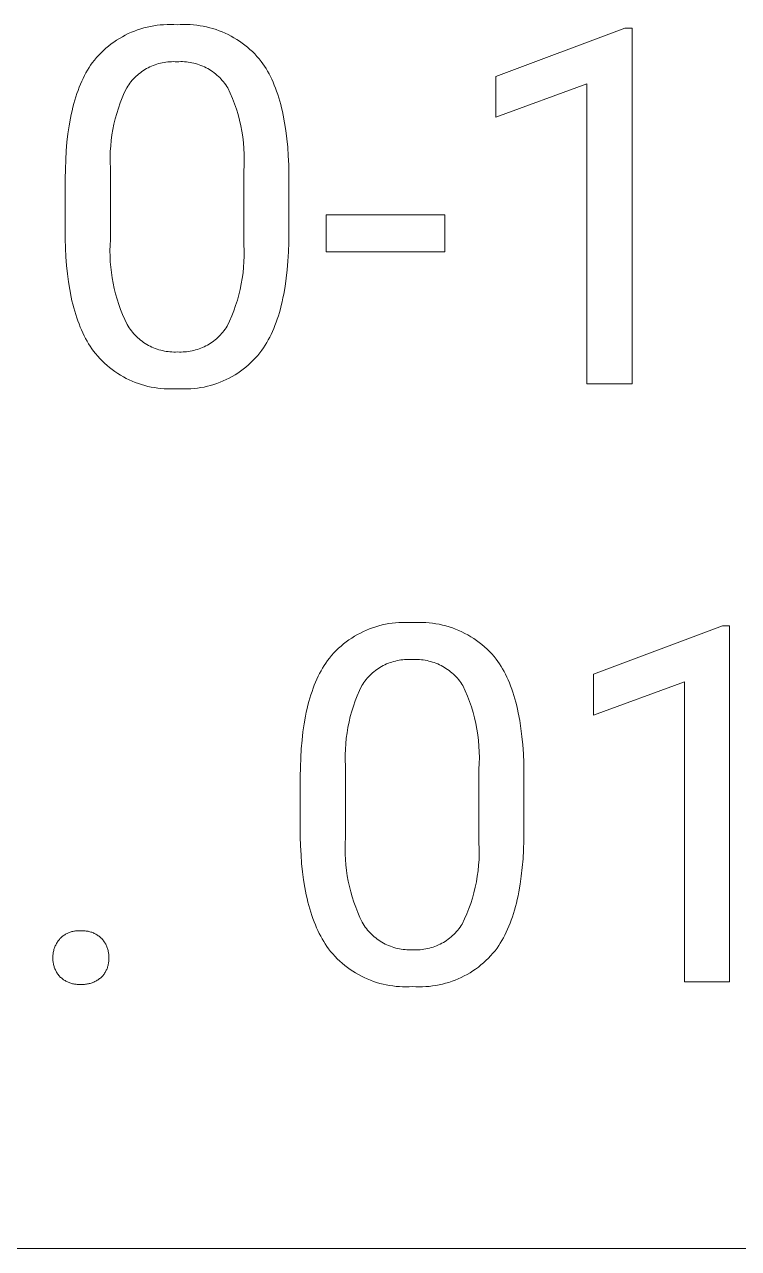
# Model space of a CAD drawing. Header units: millimetres. Extents: x -665 to 1920, y -373 to 1434.
# Drawn here: x 1343.3 to 1392.7, y -228.4 to -143.8 of the extents above; entities that cross this region are included whole.
import ezdxf

# ---------------------------------------------------------------- set-up
doc = ezdxf.new("R2010")
doc.units = ezdxf.units.MM
doc.header["$MEASUREMENT"] = 0
doc.layers.add('Domyślny', color=7, linetype='Continuous', true_color=0x000000)

msp = doc.modelspace()

# ---------------------------------------------------------------- linework, layer by layer
at = {"layer": 'Domyślny', "color": 18, "lineweight": 15, "true_color": 0x000000}
for p, q in [((1352.03, -143.891), (1352.257, -143.85)), ((1352.257, -143.85), (1352.485, -143.816)), ((1352.485, -143.816), (1352.714, -143.79)), ((1352.714, -143.79), (1352.944, -143.773)), ((1352.944, -143.773), (1353.175, -143.763)), ((1353.175, -143.763), (1353.406, -143.761)), ((1353.406, -143.761), (1353.636, -143.767)), ((1353.636, -143.767), (1353.867, -143.781)), ((1353.867, -143.781), (1354.094, -143.767)), ((1354.094, -143.767), (1354.322, -143.76)), ((1354.322, -143.76), (1354.55, -143.761)), ((1354.55, -143.761), (1354.777, -143.77)), ((1354.777, -143.77), (1355.005, -143.787)), ((1355.005, -143.787), (1355.231, -143.811)), ((1355.231, -143.811), (1355.457, -143.843)), ((1355.457, -143.843), (1355.681, -143.882)), ((1349.693, -144.844), (1349.889, -144.721)), ((1349.889, -144.721), (1350.088, -144.606)), ((1350.088, -144.606), (1350.292, -144.497)), ((1350.292, -144.497), (1350.499, -144.395)), ((1350.499, -144.395), (1350.71, -144.301)), ((1350.71, -144.301), (1350.923, -144.214)), ((1350.923, -144.214), (1351.14, -144.134)), ((1351.14, -144.134), (1351.359, -144.062)), ((1351.359, -144.062), (1351.581, -143.997)), ((1351.581, -143.997), (1351.804, -143.94)), ((1351.804, -143.94), (1352.03, -143.891)), ((1355.681, -143.882), (1355.904, -143.929)), ((1355.904, -143.929), (1356.125, -143.983)), ((1356.125, -143.983), (1356.345, -144.045)), ((1356.345, -144.045), (1356.562, -144.115)), ((1356.562, -144.115), (1356.776, -144.191)), ((1356.776, -144.191), (1356.988, -144.275)), ((1356.988, -144.275), (1357.197, -144.366)), ((1357.197, -144.366), (1357.403, -144.464)), ((1357.403, -144.464), (1357.605, -144.568)), ((1357.605, -144.568), (1357.804, -144.68)), ((1357.804, -144.68), (1357.999, -144.798)), ((1375.913, -147.346), (1384.825, -144.005)), ((1384.825, -144.005), (1385.316, -144.005)), ((1385.316, -144.005), (1385.316, -168.606)), ((1348.618, -145.713), (1348.785, -145.553)), ((1348.785, -145.553), (1348.956, -145.399)), ((1348.956, -145.399), (1349.133, -145.251)), ((1349.133, -145.251), (1349.315, -145.109)), ((1349.315, -145.109), (1349.502, -144.973)), ((1349.502, -144.973), (1349.693, -144.844)), ((1357.999, -144.798), (1358.19, -144.923)), ((1358.19, -144.923), (1358.376, -145.054)), ((1358.376, -145.054), (1358.558, -145.191)), ((1358.558, -145.191), (1358.735, -145.335)), ((1358.735, -145.335), (1358.907, -145.484)), ((1358.907, -145.484), (1359.074, -145.639)), ((1347.897, -146.574), (1348.011, -146.407)), ((1348.011, -146.407), (1348.154, -146.226)), ((1348.154, -146.226), (1348.303, -146.049)), ((1348.303, -146.049), (1348.458, -145.878)), ((1348.458, -145.878), (1348.618, -145.713)), ((1352.843, -146.408), (1352.717, -146.436)), ((1352.969, -146.384), (1352.843, -146.408)), ((1353.096, -146.364), (1352.969, -146.384)), ((1353.224, -146.349), (1353.096, -146.364)), ((1353.352, -146.338), (1353.224, -146.349)), ((1353.481, -146.332), (1353.352, -146.338)), ((1353.609, -146.329), (1353.481, -146.332)), ((1353.738, -146.332), (1353.609, -146.329)), ((1353.867, -146.338), (1353.738, -146.332)), ((1353.996, -146.332), (1353.867, -146.338)), ((1354.126, -146.329), (1353.996, -146.332)), ((1354.256, -146.331), (1354.126, -146.329)), ((1354.385, -146.338), (1354.256, -146.331)), ((1354.515, -146.349), (1354.385, -146.338)), ((1354.643, -146.364), (1354.515, -146.349)), ((1354.772, -146.384), (1354.643, -146.364)), ((1354.899, -146.408), (1354.772, -146.384)), ((1355.026, -146.437), (1354.899, -146.408)), ((1359.074, -145.639), (1359.236, -145.799)), ((1359.236, -145.799), (1359.392, -145.965)), ((1359.392, -145.965), (1359.543, -146.136)), ((1359.543, -146.136), (1359.687, -146.312)), ((1359.687, -146.312), (1359.802, -146.473)), ((1347.475, -147.295), (1347.575, -147.106)), ((1347.575, -147.106), (1347.679, -146.923)), ((1347.679, -146.923), (1347.786, -146.746)), ((1347.786, -146.746), (1347.897, -146.574)), ((1351.132, -147.256), (1351.036, -147.343)), ((1351.231, -147.174), (1351.132, -147.256)), ((1351.332, -147.094), (1351.231, -147.174)), ((1351.436, -147.018), (1351.332, -147.094)), ((1351.542, -146.946), (1351.436, -147.018)), ((1351.651, -146.877), (1351.542, -146.946)), ((1351.762, -146.812), (1351.651, -146.877)), ((1351.875, -146.751), (1351.762, -146.812)), ((1351.991, -146.694), (1351.875, -146.751)), ((1352.108, -146.641), (1351.991, -146.694)), ((1352.227, -146.592), (1352.108, -146.641)), ((1352.347, -146.547), (1352.227, -146.592)), ((1352.469, -146.506), (1352.347, -146.547)), ((1352.593, -146.469), (1352.469, -146.506)), ((1352.717, -146.436), (1352.593, -146.469)), ((1355.151, -146.469), (1355.026, -146.437)), ((1355.276, -146.506), (1355.151, -146.469)), ((1355.399, -146.547), (1355.276, -146.506)), ((1355.521, -146.593), (1355.399, -146.547)), ((1355.641, -146.642), (1355.521, -146.593)), ((1355.759, -146.695), (1355.641, -146.642)), ((1355.875, -146.753), (1355.759, -146.695)), ((1355.989, -146.814), (1355.875, -146.753)), ((1356.102, -146.879), (1355.989, -146.814)), ((1356.212, -146.948), (1356.102, -146.879)), ((1356.319, -147.021), (1356.212, -146.948)), ((1356.424, -147.097), (1356.319, -147.021)), ((1356.526, -147.177), (1356.424, -147.097)), ((1356.626, -147.26), (1356.526, -147.177)), ((1356.723, -147.347), (1356.626, -147.26)), ((1359.802, -146.473), (1359.913, -146.64)), ((1359.913, -146.64), (1360.02, -146.811)), ((1360.02, -146.811), (1360.124, -146.988)), ((1360.124, -146.988), (1360.225, -147.171)), ((1360.225, -147.171), (1360.321, -147.359)), ((1347.028, -148.318), (1347.11, -148.102)), ((1347.11, -148.102), (1347.196, -147.892)), ((1347.196, -147.892), (1347.285, -147.688)), ((1347.285, -147.688), (1347.378, -147.488)), ((1347.378, -147.488), (1347.475, -147.295)), ((1350.457, -148.029), (1350.388, -148.138)), ((1350.529, -147.923), (1350.457, -148.029)), ((1350.605, -147.819), (1350.529, -147.923)), ((1350.685, -147.718), (1350.605, -147.819)), ((1350.768, -147.62), (1350.685, -147.718)), ((1350.854, -147.524), (1350.768, -147.62)), ((1350.944, -147.432), (1350.854, -147.524)), ((1351.036, -147.343), (1350.944, -147.432)), ((1356.816, -147.437), (1356.723, -147.347)), ((1356.907, -147.529), (1356.816, -147.437)), ((1356.994, -147.625), (1356.907, -147.529)), ((1357.078, -147.724), (1356.994, -147.625)), ((1357.159, -147.826), (1357.078, -147.724)), ((1357.236, -147.93), (1357.159, -147.826)), ((1357.31, -148.037), (1357.236, -147.93)), ((1357.38, -148.146), (1357.31, -148.037)), ((1360.321, -147.359), (1360.415, -147.552)), ((1360.415, -147.552), (1360.504, -147.751)), ((1360.504, -147.751), (1360.591, -147.955)), ((1360.591, -147.955), (1360.673, -148.164)), ((1375.913, -150.17), (1375.913, -147.346)), ((1382.19, -147.871), (1375.913, -150.17)), ((1382.19, -168.606), (1382.19, -147.871)), ((1346.804, -148.997), (1346.875, -148.765)), ((1346.875, -148.765), (1346.95, -148.539)), ((1346.95, -148.539), (1347.028, -148.318)), ((1350.076, -148.833), (1349.939, -149.188)), ((1350.226, -148.483), (1350.076, -148.833)), ((1350.388, -148.138), (1350.226, -148.483)), ((1357.546, -148.505), (1357.38, -148.146)), ((1357.7, -148.87), (1357.546, -148.505)), ((1357.841, -149.239), (1357.7, -148.87)), ((1360.673, -148.164), (1360.752, -148.379)), ((1360.752, -148.379), (1360.828, -148.599)), ((1360.828, -148.599), (1360.9, -148.824)), ((1360.9, -148.824), (1360.969, -149.055)), ((1346.555, -149.979), (1346.612, -149.725)), ((1346.612, -149.725), (1346.672, -149.477)), ((1346.672, -149.477), (1346.736, -149.235)), ((1346.736, -149.235), (1346.804, -148.997)), ((1349.813, -149.547), (1349.699, -149.911)), ((1349.939, -149.188), (1349.813, -149.547)), ((1357.969, -149.614), (1357.841, -149.239)), ((1358.084, -149.992), (1357.969, -149.614)), ((1360.969, -149.055), (1361.034, -149.291)), ((1361.034, -149.291), (1361.095, -149.533)), ((1361.095, -149.533), (1361.153, -149.78)), ((1361.153, -149.78), (1361.208, -150.032)), ((1346.407, -150.772), (1346.502, -150.238)), ((1346.502, -150.238), (1346.555, -149.979)), ((1349.51, -150.648), (1349.434, -151.021)), ((1349.598, -150.278), (1349.51, -150.648)), ((1349.699, -149.911), (1349.598, -150.278)), ((1358.185, -150.374), (1358.084, -149.992)), ((1358.274, -150.76), (1358.185, -150.374)), ((1361.208, -150.032), (1361.306, -150.552)), ((1361.306, -150.552), (1361.39, -151.094)), ((1346.26, -151.906), (1346.326, -151.328)), ((1346.326, -151.328), (1346.407, -150.772)), ((1349.37, -151.396), (1349.32, -151.774)), ((1349.434, -151.021), (1349.37, -151.396)), ((1358.349, -151.148), (1358.274, -150.76)), ((1358.41, -151.539), (1358.349, -151.148)), ((1361.39, -151.094), (1361.46, -151.657)), ((1346.209, -152.505), (1346.26, -151.906)), ((1349.282, -152.153), (1349.257, -152.533)), ((1349.32, -151.774), (1349.282, -152.153)), ((1358.458, -151.932), (1358.41, -151.539)), ((1358.492, -152.326), (1358.458, -151.932)), ((1358.512, -152.721), (1358.492, -152.326)), ((1361.46, -151.657), (1361.516, -152.242)), ((1361.516, -152.242), (1361.558, -152.847)), ((1346.15, -153.768), (1346.172, -153.126)), ((1346.172, -153.126), (1346.209, -152.505)), ((1349.257, -152.533), (1349.245, -152.913)), ((1349.245, -152.913), (1349.246, -153.294)), ((1358.519, -153.117), (1358.512, -152.721)), ((1358.512, -153.512), (1358.519, -153.117)), ((1361.558, -152.847), (1361.586, -153.474)), ((1346.143, -154.432), (1346.15, -153.768)), ((1349.246, -153.294), (1349.26, -153.675)), ((1349.26, -153.675), (1349.26, -158.652)), ((1358.491, -153.907), (1358.512, -153.512)), ((1358.491, -159.005), (1358.491, -153.907)), ((1361.586, -153.474), (1361.599, -154.122)), ((1346.143, -158.583), (1346.143, -154.432)), ((1361.599, -154.122), (1361.599, -158.161)), ((1364.181, -159.471), (1364.181, -156.931)), ((1364.181, -156.931), (1372.387, -156.931)), ((1372.387, -156.931), (1372.387, -159.471)), ((1361.599, -158.161), (1361.592, -158.834)), ((1346.159, -159.218), (1346.143, -158.583)), ((1349.241, -159.029), (1349.234, -159.406)), ((1349.26, -158.652), (1349.241, -159.029)), ((1358.505, -159.391), (1358.491, -159.005)), ((1361.592, -158.834), (1361.57, -159.486)), ((1346.19, -159.834), (1346.159, -159.218)), ((1346.235, -160.429), (1346.19, -159.834)), ((1349.234, -159.406), (1349.24, -159.783)), ((1349.24, -159.783), (1349.258, -160.16)), ((1358.493, -160.164), (1358.505, -159.777)), ((1358.505, -159.777), (1358.505, -159.391)), ((1361.57, -159.486), (1361.534, -160.115)), ((1372.387, -159.471), (1364.181, -159.471)), ((1346.293, -161.005), (1346.235, -160.429)), ((1349.258, -160.16), (1349.289, -160.536)), ((1349.289, -160.536), (1349.332, -160.911)), ((1358.428, -160.934), (1358.467, -160.549)), ((1358.467, -160.549), (1358.493, -160.164)), ((1361.483, -160.722), (1361.417, -161.306)), ((1361.534, -160.115), (1361.483, -160.722)), ((1346.366, -161.56), (1346.293, -161.005)), ((1346.452, -162.095), (1346.366, -161.56)), ((1349.332, -160.911), (1349.387, -161.285)), ((1349.387, -161.285), (1349.454, -161.656)), ((1358.311, -161.698), (1358.376, -161.317)), ((1358.376, -161.317), (1358.428, -160.934)), ((1361.417, -161.306), (1361.337, -161.869)), ((1346.553, -162.61), (1346.452, -162.095)), ((1349.454, -161.656), (1349.534, -162.025)), ((1349.534, -162.025), (1349.625, -162.391)), ((1349.625, -162.391), (1349.729, -162.754)), ((1358.037, -162.824), (1358.141, -162.451)), ((1358.141, -162.451), (1358.232, -162.076)), ((1358.232, -162.076), (1358.311, -161.698)), ((1361.243, -162.409), (1361.19, -162.671)), ((1361.337, -161.869), (1361.243, -162.409)), ((1346.609, -162.86), (1346.553, -162.61)), ((1346.668, -163.104), (1346.609, -162.86)), ((1346.731, -163.344), (1346.668, -163.104)), ((1349.729, -162.754), (1349.844, -163.113)), ((1349.844, -163.113), (1349.972, -163.469)), ((1357.791, -163.556), (1357.92, -163.192)), ((1357.92, -163.192), (1358.037, -162.824)), ((1361.074, -163.179), (1361.011, -163.424)), ((1361.134, -162.928), (1361.074, -163.179)), ((1361.19, -162.671), (1361.134, -162.928)), ((1346.797, -163.579), (1346.731, -163.344)), ((1346.867, -163.809), (1346.797, -163.579)), ((1346.94, -164.034), (1346.867, -163.809)), ((1347.017, -164.254), (1346.94, -164.034)), ((1349.972, -163.469), (1350.11, -163.82)), ((1350.11, -163.82), (1350.261, -164.166)), ((1350.261, -164.166), (1350.422, -164.507)), ((1357.494, -164.27), (1357.649, -163.916)), ((1357.649, -163.916), (1357.791, -163.556)), ((1360.798, -164.127), (1360.72, -164.351)), ((1360.873, -163.898), (1360.798, -164.127)), ((1360.943, -163.664), (1360.873, -163.898)), ((1361.011, -163.424), (1360.943, -163.664)), ((1347.097, -164.468), (1347.017, -164.254)), ((1347.181, -164.678), (1347.097, -164.468)), ((1347.269, -164.883), (1347.181, -164.678)), ((1347.36, -165.083), (1347.269, -164.883)), ((1350.422, -164.507), (1350.489, -164.619)), ((1350.489, -164.619), (1350.56, -164.728)), ((1350.56, -164.728), (1350.634, -164.835)), ((1350.634, -164.835), (1350.712, -164.94)), ((1350.712, -164.94), (1350.793, -165.041)), ((1356.953, -165.129), (1357.035, -165.032)), ((1357.035, -165.032), (1357.113, -164.933)), ((1357.113, -164.933), (1357.188, -164.83)), ((1357.188, -164.83), (1357.26, -164.726)), ((1357.26, -164.726), (1357.328, -164.619)), ((1357.328, -164.619), (1357.494, -164.27)), ((1360.464, -164.987), (1360.371, -165.189)), ((1360.553, -164.781), (1360.464, -164.987)), ((1360.638, -164.568), (1360.553, -164.781)), ((1360.72, -164.351), (1360.638, -164.568)), ((1347.455, -165.277), (1347.36, -165.083)), ((1347.553, -165.467), (1347.455, -165.277)), ((1347.655, -165.652), (1347.553, -165.467)), ((1347.76, -165.832), (1347.655, -165.652)), ((1347.869, -166.006), (1347.76, -165.832)), ((1350.793, -165.041), (1350.878, -165.14)), ((1350.878, -165.14), (1350.966, -165.236)), ((1350.966, -165.236), (1351.058, -165.329)), ((1351.058, -165.329), (1351.153, -165.418)), ((1351.153, -165.418), (1351.25, -165.504)), ((1351.25, -165.504), (1351.351, -165.587)), ((1351.351, -165.587), (1351.454, -165.667)), ((1351.454, -165.667), (1351.56, -165.742)), ((1351.56, -165.742), (1351.669, -165.814)), ((1351.669, -165.814), (1351.78, -165.882)), ((1355.973, -165.925), (1356.083, -165.861)), ((1356.083, -165.861), (1356.19, -165.793)), ((1356.19, -165.793), (1356.295, -165.722)), ((1356.295, -165.722), (1356.397, -165.647)), ((1356.397, -165.647), (1356.497, -165.568)), ((1356.497, -165.568), (1356.594, -165.487)), ((1356.594, -165.487), (1356.688, -165.402)), ((1356.688, -165.402), (1356.779, -165.314)), ((1356.779, -165.314), (1356.867, -165.223)), ((1356.867, -165.223), (1356.953, -165.129)), ((1360.072, -165.76), (1359.964, -165.939)), ((1360.175, -165.575), (1360.072, -165.76)), ((1360.275, -165.385), (1360.175, -165.575)), ((1360.371, -165.189), (1360.275, -165.385)), ((1347.981, -166.176), (1347.869, -166.006)), ((1348.097, -166.341), (1347.981, -166.176)), ((1348.239, -166.52), (1348.097, -166.341)), ((1348.387, -166.694), (1348.239, -166.52)), ((1348.541, -166.863), (1348.387, -166.694)), ((1351.78, -165.882), (1351.894, -165.946)), ((1351.894, -165.946), (1352.009, -166.007)), ((1352.009, -166.007), (1352.126, -166.063)), ((1352.126, -166.063), (1352.246, -166.115)), ((1352.246, -166.115), (1352.367, -166.163)), ((1352.367, -166.163), (1352.49, -166.207)), ((1352.49, -166.207), (1352.614, -166.247)), ((1352.614, -166.247), (1352.739, -166.282)), ((1352.739, -166.282), (1352.866, -166.313)), ((1352.866, -166.313), (1352.993, -166.34)), ((1352.993, -166.34), (1353.122, -166.362)), ((1353.122, -166.362), (1353.251, -166.38)), ((1353.251, -166.38), (1353.38, -166.393)), ((1353.38, -166.393), (1353.51, -166.402)), ((1353.51, -166.402), (1353.641, -166.406)), ((1353.641, -166.406), (1353.771, -166.406)), ((1353.771, -166.406), (1353.901, -166.401)), ((1353.901, -166.401), (1354.028, -166.407)), ((1354.028, -166.407), (1354.154, -166.408)), ((1354.154, -166.408), (1354.281, -166.405)), ((1354.281, -166.405), (1354.408, -166.398)), ((1354.408, -166.398), (1354.534, -166.387)), ((1354.534, -166.387), (1354.66, -166.371)), ((1354.66, -166.371), (1354.785, -166.351)), ((1354.785, -166.351), (1354.91, -166.327)), ((1354.91, -166.327), (1355.033, -166.298)), ((1355.033, -166.298), (1355.156, -166.266)), ((1355.156, -166.266), (1355.277, -166.229)), ((1355.277, -166.229), (1355.397, -166.188)), ((1355.397, -166.188), (1355.516, -166.143)), ((1355.516, -166.143), (1355.633, -166.095)), ((1355.633, -166.095), (1355.748, -166.042)), ((1355.748, -166.042), (1355.862, -165.985)), ((1355.862, -165.985), (1355.973, -165.925)), ((1359.451, -166.641), (1359.298, -166.814)), ((1359.598, -166.464), (1359.451, -166.641)), ((1359.739, -166.281), (1359.598, -166.464)), ((1359.854, -166.112), (1359.739, -166.281)), ((1359.964, -165.939), (1359.854, -166.112)), ((1348.701, -167.027), (1348.541, -166.863)), ((1348.866, -167.185), (1348.701, -167.027)), ((1349.037, -167.337), (1348.866, -167.185)), ((1349.212, -167.483), (1349.037, -167.337)), ((1349.393, -167.624), (1349.212, -167.483)), ((1358.627, -167.448), (1358.446, -167.591)), ((1358.803, -167.298), (1358.627, -167.448)), ((1358.973, -167.143), (1358.803, -167.298)), ((1359.138, -166.981), (1358.973, -167.143)), ((1359.298, -166.814), (1359.138, -166.981)), ((1349.578, -167.758), (1349.393, -167.624)), ((1349.767, -167.885), (1349.578, -167.758)), ((1349.961, -168.006), (1349.767, -167.885)), ((1350.159, -168.121), (1349.961, -168.006)), ((1350.361, -168.228), (1350.159, -168.121)), ((1350.566, -168.329), (1350.361, -168.228)), ((1350.775, -168.422), (1350.566, -168.329)), ((1357.057, -168.409), (1356.844, -168.497)), ((1357.267, -168.313), (1357.057, -168.409)), ((1357.474, -168.21), (1357.267, -168.313)), ((1357.676, -168.1), (1357.474, -168.21)), ((1357.875, -167.983), (1357.676, -168.1)), ((1358.07, -167.859), (1357.875, -167.983)), ((1358.261, -167.729), (1358.07, -167.859)), ((1358.446, -167.591), (1358.261, -167.729)), ((1350.986, -168.508), (1350.775, -168.422)), ((1351.201, -168.587), (1350.986, -168.508)), ((1351.418, -168.659), (1351.201, -168.587)), ((1351.637, -168.723), (1351.418, -168.659)), ((1351.858, -168.78), (1351.637, -168.723)), ((1352.082, -168.829), (1351.858, -168.78)), ((1352.307, -168.87), (1352.082, -168.829)), ((1352.533, -168.903), (1352.307, -168.87)), ((1352.76, -168.929), (1352.533, -168.903)), ((1352.988, -168.947), (1352.76, -168.929)), ((1353.216, -168.958), (1352.988, -168.947)), ((1353.444, -168.96), (1353.216, -168.958)), ((1353.673, -168.955), (1353.444, -168.96)), ((1353.901, -168.941), (1353.673, -168.955)), ((1354.131, -168.955), (1353.901, -168.941)), ((1354.362, -168.96), (1354.131, -168.955)), ((1354.593, -168.958), (1354.362, -168.96)), ((1354.824, -168.947), (1354.593, -168.958)), ((1355.054, -168.929), (1354.824, -168.947)), ((1355.283, -168.902), (1355.054, -168.929)), ((1355.511, -168.868), (1355.283, -168.902)), ((1355.738, -168.826), (1355.511, -168.868)), ((1355.964, -168.775), (1355.738, -168.826)), ((1356.187, -168.717), (1355.964, -168.775)), ((1356.408, -168.652), (1356.187, -168.717)), ((1356.627, -168.578), (1356.408, -168.652)), ((1356.844, -168.497), (1356.627, -168.578)), ((1385.316, -168.606), (1382.19, -168.606)), ((1367.606, -185.401), (1367.827, -185.336)), ((1367.827, -185.336), (1368.051, -185.279)), ((1368.051, -185.279), (1368.276, -185.23)), ((1368.276, -185.23), (1368.503, -185.188)), ((1368.503, -185.188), (1368.732, -185.155)), ((1368.732, -185.155), (1368.961, -185.129)), ((1368.961, -185.129), (1369.191, -185.111)), ((1369.191, -185.111), (1369.422, -185.101)), ((1369.422, -185.101), (1369.652, -185.099)), ((1369.652, -185.099), (1369.883, -185.105)), ((1369.883, -185.105), (1370.113, -185.119)), ((1370.113, -185.119), (1370.349, -185.105)), ((1370.349, -185.105), (1370.584, -185.099)), ((1370.584, -185.099), (1370.82, -185.101)), ((1370.82, -185.101), (1371.056, -185.111)), ((1371.056, -185.111), (1371.291, -185.129)), ((1371.291, -185.129), (1371.525, -185.156)), ((1371.525, -185.156), (1371.759, -185.19)), ((1371.759, -185.19), (1371.99, -185.233)), ((1371.99, -185.233), (1372.221, -185.284)), ((1372.221, -185.284), (1372.449, -185.343)), ((1372.449, -185.343), (1372.675, -185.409)), ((1382.657, -188.684), (1391.569, -185.343)), ((1391.569, -185.343), (1392.06, -185.343)), ((1392.06, -185.343), (1392.06, -209.944)), ((1365.749, -186.312), (1365.94, -186.182)), ((1365.94, -186.182), (1366.136, -186.06)), ((1366.136, -186.06), (1366.335, -185.944)), ((1366.335, -185.944), (1366.539, -185.836)), ((1366.539, -185.836), (1366.746, -185.734)), ((1366.746, -185.734), (1366.957, -185.64)), ((1366.957, -185.64), (1367.17, -185.552)), ((1367.17, -185.552), (1367.387, -185.473)), ((1367.387, -185.473), (1367.606, -185.401)), ((1372.675, -185.409), (1372.899, -185.484)), ((1372.899, -185.484), (1373.12, -185.566)), ((1373.12, -185.566), (1373.338, -185.656)), ((1373.338, -185.656), (1373.553, -185.754)), ((1373.553, -185.754), (1373.764, -185.859)), ((1373.764, -185.859), (1373.971, -185.971)), ((1373.971, -185.971), (1374.174, -186.09)), ((1374.174, -186.09), (1374.374, -186.217)), ((1364.865, -187.051), (1365.032, -186.891)), ((1365.032, -186.891), (1365.203, -186.737)), ((1365.203, -186.737), (1365.38, -186.589)), ((1365.38, -186.589), (1365.562, -186.447)), ((1365.562, -186.447), (1365.749, -186.312)), ((1374.374, -186.217), (1374.568, -186.35)), ((1374.568, -186.35), (1374.758, -186.49)), ((1374.758, -186.49), (1374.943, -186.637)), ((1374.943, -186.637), (1375.122, -186.79)), ((1375.122, -186.79), (1375.296, -186.949)), ((1375.296, -186.949), (1375.465, -187.114)), ((1364.144, -187.912), (1364.258, -187.746)), ((1364.258, -187.746), (1364.401, -187.564)), ((1364.401, -187.564), (1364.55, -187.388)), ((1364.55, -187.388), (1364.705, -187.217)), ((1364.705, -187.217), (1364.865, -187.051)), ((1368.593, -187.883), (1368.473, -187.928)), ((1368.715, -187.842), (1368.593, -187.883)), ((1368.839, -187.805), (1368.715, -187.842)), ((1368.963, -187.773), (1368.839, -187.805)), ((1369.089, -187.745), (1368.963, -187.773)), ((1369.215, -187.721), (1369.089, -187.745)), ((1369.343, -187.701), (1369.215, -187.721)), ((1369.47, -187.686), (1369.343, -187.701)), ((1369.599, -187.676), (1369.47, -187.686)), ((1369.727, -187.669), (1369.599, -187.676)), ((1369.856, -187.667), (1369.727, -187.669)), ((1369.985, -187.67), (1369.856, -187.667)), ((1370.113, -187.677), (1369.985, -187.67)), ((1370.243, -187.67), (1370.113, -187.677)), ((1370.372, -187.667), (1370.243, -187.67)), ((1370.502, -187.669), (1370.372, -187.667)), ((1370.632, -187.675), (1370.502, -187.669)), ((1370.761, -187.686), (1370.632, -187.675)), ((1370.89, -187.701), (1370.761, -187.686)), ((1371.018, -187.721), (1370.89, -187.701)), ((1371.145, -187.744), (1371.018, -187.721)), ((1371.272, -187.772), (1371.145, -187.744)), ((1371.397, -187.805), (1371.272, -187.772)), ((1371.522, -187.842), (1371.397, -187.805)), ((1371.645, -187.882), (1371.522, -187.842)), ((1371.766, -187.927), (1371.645, -187.882)), ((1375.465, -187.114), (1375.627, -187.284)), ((1375.627, -187.284), (1375.784, -187.461)), ((1375.784, -187.461), (1375.934, -187.642)), ((1375.934, -187.642), (1376.049, -187.803)), ((1376.049, -187.803), (1376.16, -187.97)), ((1363.625, -188.827), (1363.722, -188.633)), ((1363.722, -188.633), (1363.822, -188.445)), ((1363.822, -188.445), (1363.925, -188.262)), ((1363.925, -188.262), (1364.033, -188.084)), ((1364.033, -188.084), (1364.144, -187.912)), ((1367.282, -188.679), (1367.189, -188.769)), ((1367.378, -188.593), (1367.282, -188.679)), ((1367.476, -188.51), (1367.378, -188.593)), ((1367.577, -188.431), (1367.476, -188.51)), ((1367.681, -188.355), (1367.577, -188.431)), ((1367.788, -188.282), (1367.681, -188.355)), ((1367.896, -188.214), (1367.788, -188.282)), ((1368.008, -188.149), (1367.896, -188.214)), ((1368.121, -188.087), (1368.008, -188.149)), ((1368.236, -188.03), (1368.121, -188.087)), ((1368.354, -187.977), (1368.236, -188.03)), ((1368.473, -187.928), (1368.354, -187.977)), ((1371.886, -187.976), (1371.766, -187.927)), ((1372.005, -188.03), (1371.886, -187.976)), ((1372.121, -188.087), (1372.005, -188.03)), ((1372.235, -188.148), (1372.121, -188.087)), ((1372.348, -188.213), (1372.235, -188.148)), ((1372.457, -188.281), (1372.348, -188.213)), ((1372.565, -188.354), (1372.457, -188.281)), ((1372.67, -188.43), (1372.565, -188.354)), ((1372.772, -188.509), (1372.67, -188.43)), ((1372.872, -188.592), (1372.772, -188.509)), ((1372.969, -188.679), (1372.872, -188.592)), ((1373.063, -188.768), (1372.969, -188.679)), ((1376.16, -187.97), (1376.267, -188.141)), ((1376.267, -188.141), (1376.371, -188.318)), ((1376.371, -188.318), (1376.471, -188.501)), ((1376.471, -188.501), (1376.568, -188.689)), ((1376.568, -188.689), (1376.661, -188.882)), ((1382.657, -191.509), (1382.657, -188.684)), ((1363.275, -189.657), (1363.357, -189.441)), ((1363.357, -189.441), (1363.443, -189.231)), ((1363.443, -189.231), (1363.532, -189.026)), ((1363.532, -189.026), (1363.625, -188.827)), ((1366.635, -189.476), (1366.473, -189.821)), ((1366.703, -189.368), (1366.635, -189.476)), ((1366.776, -189.261), (1366.703, -189.368)), ((1366.852, -189.157), (1366.776, -189.261)), ((1366.931, -189.056), (1366.852, -189.157)), ((1367.014, -188.957), (1366.931, -189.056)), ((1367.1, -188.862), (1367.014, -188.957)), ((1367.189, -188.769), (1367.1, -188.862)), ((1373.153, -188.861), (1373.063, -188.768)), ((1373.241, -188.956), (1373.153, -188.861)), ((1373.325, -189.055), (1373.241, -188.956)), ((1373.406, -189.157), (1373.325, -189.055)), ((1373.483, -189.261), (1373.406, -189.157)), ((1373.557, -189.367), (1373.483, -189.261)), ((1373.627, -189.476), (1373.557, -189.367)), ((1373.793, -189.836), (1373.627, -189.476)), ((1376.661, -188.882), (1376.751, -189.081)), ((1376.751, -189.081), (1376.837, -189.285)), ((1376.837, -189.285), (1376.92, -189.494)), ((1376.92, -189.494), (1376.999, -189.709)), ((1388.934, -189.21), (1382.657, -191.509)), ((1388.934, -209.944), (1388.934, -189.21)), ((1362.983, -190.573), (1363.051, -190.336)), ((1363.051, -190.336), (1363.122, -190.104)), ((1363.122, -190.104), (1363.197, -189.878)), ((1363.197, -189.878), (1363.275, -189.657)), ((1366.323, -190.171), (1366.185, -190.526)), ((1366.473, -189.821), (1366.323, -190.171)), ((1373.946, -190.201), (1373.793, -189.836)), ((1374.087, -190.571), (1373.946, -190.201)), ((1376.999, -189.709), (1377.075, -189.929)), ((1377.075, -189.929), (1377.147, -190.155)), ((1377.147, -190.155), (1377.216, -190.386)), ((1377.216, -190.386), (1377.281, -190.622)), ((1362.802, -191.318), (1362.859, -191.064)), ((1362.859, -191.064), (1362.919, -190.816)), ((1362.919, -190.816), (1362.983, -190.573)), ((1365.946, -191.249), (1365.845, -191.616)), ((1366.06, -190.886), (1365.946, -191.249)), ((1366.185, -190.526), (1366.06, -190.886)), ((1374.215, -190.946), (1374.087, -190.571)), ((1374.33, -191.325), (1374.215, -190.946)), ((1377.281, -190.622), (1377.342, -190.864)), ((1377.342, -190.864), (1377.4, -191.111)), ((1377.4, -191.111), (1377.455, -191.363)), ((1362.573, -192.667), (1362.654, -192.111)), ((1362.654, -192.111), (1362.749, -191.577)), ((1362.749, -191.577), (1362.802, -191.318)), ((1365.757, -191.987), (1365.681, -192.36)), ((1365.845, -191.616), (1365.757, -191.987)), ((1374.431, -191.708), (1374.33, -191.325)), ((1374.52, -192.094), (1374.431, -191.708)), ((1374.595, -192.483), (1374.52, -192.094)), ((1377.455, -191.363), (1377.553, -191.884)), ((1377.553, -191.884), (1377.637, -192.427)), ((1362.507, -193.244), (1362.573, -192.667)), ((1365.617, -192.735), (1365.567, -193.112)), ((1365.681, -192.36), (1365.617, -192.735)), ((1374.656, -192.875), (1374.595, -192.483)), ((1374.704, -193.268), (1374.656, -192.875)), ((1377.637, -192.427), (1377.707, -192.991)), ((1362.456, -193.844), (1362.507, -193.244)), ((1365.529, -193.491), (1365.504, -193.871)), ((1365.567, -193.112), (1365.529, -193.491)), ((1374.738, -193.662), (1374.704, -193.268)), ((1374.758, -194.058), (1374.738, -193.662)), ((1377.707, -192.991), (1377.763, -193.576)), ((1377.763, -193.576), (1377.805, -194.183)), ((1362.397, -195.107), (1362.419, -194.464)), ((1362.419, -194.464), (1362.456, -193.844)), ((1365.504, -193.871), (1365.492, -194.252)), ((1365.492, -194.252), (1365.493, -194.633)), ((1365.493, -194.633), (1365.507, -195.013)), ((1374.765, -194.454), (1374.758, -194.058)), ((1374.758, -194.85), (1374.765, -194.454)), ((1377.805, -194.183), (1377.832, -194.811)), ((1362.39, -195.771), (1362.397, -195.107)), ((1365.507, -195.013), (1365.507, -199.99)), ((1374.737, -195.246), (1374.758, -194.85)), ((1374.737, -200.343), (1374.737, -195.246)), ((1377.832, -194.811), (1377.846, -195.461)), ((1377.846, -195.461), (1377.846, -199.499)), ((1362.39, -199.921), (1362.39, -195.771)), ((1377.846, -199.499), (1377.839, -200.171)), ((1362.406, -200.556), (1362.39, -199.921)), ((1362.437, -201.17), (1362.406, -200.556)), ((1365.488, -200.367), (1365.481, -200.743)), ((1365.507, -199.99), (1365.488, -200.367)), ((1374.751, -200.729), (1374.737, -200.343)), ((1377.839, -200.171), (1377.817, -200.821)), ((1362.481, -201.764), (1362.437, -201.17)), ((1365.481, -200.743), (1365.487, -201.12)), ((1365.487, -201.12), (1365.505, -201.497)), ((1374.74, -201.502), (1374.752, -201.116)), ((1374.752, -201.116), (1374.751, -200.729)), ((1377.817, -200.821), (1377.78, -201.449)), ((1362.54, -202.338), (1362.481, -201.764)), ((1365.505, -201.497), (1365.535, -201.872)), ((1365.535, -201.872), (1365.578, -202.247)), ((1365.578, -202.247), (1365.633, -202.62)), ((1374.623, -202.655), (1374.675, -202.272)), ((1374.675, -202.272), (1374.714, -201.888)), ((1374.714, -201.888), (1374.74, -201.502)), ((1377.73, -202.055), (1377.664, -202.639)), ((1377.78, -201.449), (1377.73, -202.055)), ((1362.613, -202.893), (1362.54, -202.338)), ((1362.699, -203.427), (1362.613, -202.893)), ((1365.633, -202.62), (1365.701, -202.991)), ((1365.701, -202.991), (1365.78, -203.359)), ((1374.479, -203.415), (1374.558, -203.036)), ((1374.558, -203.036), (1374.623, -202.655)), ((1377.664, -202.639), (1377.584, -203.202)), ((1362.8, -203.941), (1362.699, -203.427)), ((1362.856, -204.191), (1362.8, -203.941)), ((1365.78, -203.359), (1365.872, -203.724)), ((1365.872, -203.724), (1365.976, -204.087)), ((1374.284, -204.162), (1374.388, -203.79)), ((1374.388, -203.79), (1374.479, -203.415)), ((1377.49, -203.742), (1377.437, -204.004)), ((1377.584, -203.202), (1377.49, -203.742)), ((1362.915, -204.436), (1362.856, -204.191)), ((1362.977, -204.675), (1362.915, -204.436)), ((1363.044, -204.91), (1362.977, -204.675)), ((1365.976, -204.087), (1366.091, -204.446)), ((1366.091, -204.446), (1366.218, -204.8)), ((1366.218, -204.8), (1366.357, -205.151)), ((1374.037, -204.895), (1374.167, -204.531)), ((1374.167, -204.531), (1374.284, -204.162)), ((1377.257, -204.756), (1377.19, -204.996)), ((1377.321, -204.511), (1377.257, -204.756)), ((1377.381, -204.26), (1377.321, -204.511)), ((1377.437, -204.004), (1377.381, -204.26)), ((1363.114, -205.14), (1363.044, -204.91)), ((1363.187, -205.364), (1363.114, -205.14)), ((1363.264, -205.584), (1363.187, -205.364)), ((1363.344, -205.799), (1363.264, -205.584)), ((1366.357, -205.151), (1366.507, -205.496)), ((1366.507, -205.496), (1366.669, -205.837)), ((1373.575, -205.957), (1373.741, -205.609)), ((1373.741, -205.609), (1373.895, -205.254)), ((1373.895, -205.254), (1374.037, -204.895)), ((1377.045, -205.46), (1376.967, -205.684)), ((1377.119, -205.231), (1377.045, -205.46)), ((1377.19, -204.996), (1377.119, -205.231)), ((1346.49, -206.517), (1346.548, -206.498)), ((1346.548, -206.498), (1346.607, -206.482)), ((1346.607, -206.482), (1346.666, -206.467)), ((1346.666, -206.467), (1346.725, -206.454)), ((1346.725, -206.454), (1346.785, -206.444)), ((1346.785, -206.444), (1346.845, -206.435)), ((1346.845, -206.435), (1346.905, -206.429)), ((1346.905, -206.429), (1346.966, -206.424)), ((1346.966, -206.424), (1347.027, -206.422)), ((1347.027, -206.422), (1347.087, -206.421)), ((1347.087, -206.421), (1347.148, -206.423)), ((1347.148, -206.423), (1347.209, -206.427)), ((1347.209, -206.427), (1347.273, -206.423)), ((1347.273, -206.423), (1347.337, -206.422)), ((1347.337, -206.422), (1347.402, -206.424)), ((1347.402, -206.424), (1347.466, -206.427)), ((1347.466, -206.427), (1347.53, -206.432)), ((1347.53, -206.432), (1347.594, -206.44)), ((1347.594, -206.44), (1347.657, -206.45)), ((1347.657, -206.45), (1347.721, -206.461)), ((1347.721, -206.461), (1347.783, -206.475)), ((1347.783, -206.475), (1347.846, -206.492)), ((1347.846, -206.492), (1347.907, -206.51)), ((1363.428, -206.008), (1363.344, -205.799)), ((1363.516, -206.213), (1363.428, -206.008)), ((1363.607, -206.413), (1363.516, -206.213)), ((1363.701, -206.608), (1363.607, -206.413)), ((1366.669, -205.837), (1366.736, -205.949)), ((1366.736, -205.949), (1366.806, -206.059)), ((1366.806, -206.059), (1366.88, -206.166)), ((1366.88, -206.166), (1366.958, -206.271)), ((1366.958, -206.271), (1367.04, -206.373)), ((1367.04, -206.373), (1367.124, -206.472)), ((1367.124, -206.472), (1367.213, -206.568)), ((1373.096, -206.578), (1373.185, -206.482)), ((1373.185, -206.482), (1373.27, -206.382)), ((1373.27, -206.382), (1373.352, -206.28)), ((1373.352, -206.28), (1373.43, -206.175)), ((1373.43, -206.175), (1373.504, -206.068)), ((1373.504, -206.068), (1373.575, -205.957)), ((1376.711, -206.322), (1376.618, -206.523)), ((1376.8, -206.114), (1376.711, -206.322)), ((1376.885, -205.902), (1376.8, -206.114)), ((1376.967, -205.684), (1376.885, -205.902)), ((1345.485, -207.411), (1345.515, -207.351)), ((1345.515, -207.351), (1345.547, -207.293)), ((1345.547, -207.293), (1345.581, -207.236)), ((1345.581, -207.236), (1345.617, -207.18)), ((1345.617, -207.18), (1345.655, -207.125)), ((1345.655, -207.125), (1345.695, -207.072)), ((1345.695, -207.072), (1345.736, -207.02)), ((1345.736, -207.02), (1345.779, -206.969)), ((1345.779, -206.969), (1345.822, -206.926)), ((1345.822, -206.926), (1345.867, -206.885)), ((1345.867, -206.885), (1345.912, -206.845)), ((1345.912, -206.845), (1345.959, -206.806)), ((1345.959, -206.806), (1346.008, -206.769)), ((1346.008, -206.769), (1346.057, -206.734)), ((1346.057, -206.734), (1346.108, -206.701)), ((1346.108, -206.701), (1346.16, -206.669)), ((1346.16, -206.669), (1346.212, -206.639)), ((1346.212, -206.639), (1346.266, -206.611)), ((1346.266, -206.611), (1346.321, -206.585)), ((1346.321, -206.585), (1346.377, -206.56)), ((1346.377, -206.56), (1346.433, -206.538)), ((1346.433, -206.538), (1346.49, -206.517)), ((1347.907, -206.51), (1347.969, -206.53)), ((1347.969, -206.53), (1348.029, -206.553)), ((1348.029, -206.553), (1348.088, -206.577)), ((1348.088, -206.577), (1348.147, -206.603)), ((1348.147, -206.603), (1348.205, -206.632)), ((1348.205, -206.632), (1348.262, -206.662)), ((1348.262, -206.662), (1348.317, -206.694)), ((1348.317, -206.694), (1348.372, -206.728)), ((1348.372, -206.728), (1348.425, -206.764)), ((1348.425, -206.764), (1348.477, -206.802)), ((1348.477, -206.802), (1348.528, -206.841)), ((1348.528, -206.841), (1348.578, -206.882)), ((1348.578, -206.882), (1348.626, -206.925)), ((1348.626, -206.925), (1348.673, -206.969)), ((1348.673, -206.969), (1348.716, -207.02)), ((1348.716, -207.02), (1348.758, -207.071)), ((1348.758, -207.071), (1348.797, -207.125)), ((1348.797, -207.125), (1348.835, -207.179)), ((1348.835, -207.179), (1348.871, -207.235)), ((1348.871, -207.235), (1348.905, -207.293)), ((1348.905, -207.293), (1348.937, -207.351)), ((1348.937, -207.351), (1348.967, -207.41)), ((1363.8, -206.797), (1363.701, -206.608)), ((1363.901, -206.982), (1363.8, -206.797)), ((1364.007, -207.162), (1363.901, -206.982)), ((1364.116, -207.337), (1364.007, -207.162)), ((1364.228, -207.506), (1364.116, -207.337)), ((1367.213, -206.568), (1367.304, -206.661)), ((1367.304, -206.661), (1367.399, -206.75)), ((1367.399, -206.75), (1367.496, -206.837)), ((1367.496, -206.837), (1367.597, -206.92)), ((1367.597, -206.92), (1367.7, -206.999)), ((1367.7, -206.999), (1367.806, -207.075)), ((1367.806, -207.075), (1367.915, -207.147)), ((1367.915, -207.147), (1368.026, -207.216)), ((1368.026, -207.216), (1368.139, -207.28)), ((1368.139, -207.28), (1368.255, -207.341)), ((1368.255, -207.341), (1368.372, -207.398)), ((1371.931, -207.407), (1372.049, -207.351)), ((1372.049, -207.351), (1372.165, -207.291)), ((1372.165, -207.291), (1372.279, -207.226)), ((1372.279, -207.226), (1372.391, -207.158)), ((1372.391, -207.158), (1372.5, -207.086)), ((1372.5, -207.086), (1372.606, -207.01)), ((1372.606, -207.01), (1372.71, -206.931)), ((1372.71, -206.931), (1372.811, -206.848)), ((1372.811, -206.848), (1372.909, -206.761)), ((1372.909, -206.761), (1373.004, -206.671)), ((1373.004, -206.671), (1373.096, -206.578)), ((1376.211, -207.276), (1376.1, -207.45)), ((1376.318, -207.096), (1376.211, -207.276)), ((1376.422, -206.911), (1376.318, -207.096)), ((1376.522, -206.72), (1376.422, -206.911)), ((1376.618, -206.523), (1376.522, -206.72)), ((1345.288, -208.246), (1345.29, -208.179)), ((1345.29, -208.179), (1345.294, -208.113)), ((1345.294, -208.113), (1345.3, -208.047)), ((1345.3, -208.047), (1345.309, -207.981)), ((1345.309, -207.981), (1345.319, -207.915)), ((1345.319, -207.915), (1345.332, -207.85)), ((1345.332, -207.85), (1345.348, -207.785)), ((1345.348, -207.785), (1345.365, -207.721)), ((1345.365, -207.721), (1345.385, -207.657)), ((1345.385, -207.657), (1345.407, -207.594)), ((1345.407, -207.594), (1345.43, -207.532)), ((1345.43, -207.532), (1345.456, -207.471)), ((1345.456, -207.471), (1345.485, -207.411)), ((1348.967, -207.41), (1348.995, -207.471)), ((1348.995, -207.471), (1349.02, -207.532)), ((1349.02, -207.532), (1349.044, -207.594)), ((1349.044, -207.594), (1349.065, -207.657)), ((1349.065, -207.657), (1349.085, -207.721)), ((1349.085, -207.721), (1349.101, -207.785)), ((1349.101, -207.785), (1349.116, -207.85)), ((1349.116, -207.85), (1349.129, -207.915)), ((1349.129, -207.915), (1349.139, -207.981)), ((1349.139, -207.981), (1349.147, -208.047)), ((1349.147, -208.047), (1349.152, -208.113)), ((1349.152, -208.113), (1349.155, -208.18)), ((1349.155, -208.18), (1349.156, -208.246)), ((1364.344, -207.671), (1364.228, -207.506)), ((1364.486, -207.85), (1364.344, -207.671)), ((1364.634, -208.025), (1364.486, -207.85)), ((1364.788, -208.194), (1364.634, -208.025)), ((1364.947, -208.358), (1364.788, -208.194)), ((1368.372, -207.398), (1368.492, -207.45)), ((1368.492, -207.45), (1368.613, -207.498)), ((1368.613, -207.498), (1368.736, -207.543)), ((1368.736, -207.543), (1368.86, -207.583)), ((1368.86, -207.583), (1368.985, -207.618)), ((1368.985, -207.618), (1369.112, -207.649)), ((1369.112, -207.649), (1369.239, -207.676)), ((1369.239, -207.676), (1369.368, -207.699)), ((1369.368, -207.699), (1369.497, -207.717)), ((1369.497, -207.717), (1369.627, -207.73)), ((1369.627, -207.73), (1369.757, -207.74)), ((1369.757, -207.74), (1369.887, -207.744)), ((1369.887, -207.744), (1370.017, -207.744)), ((1370.017, -207.744), (1370.148, -207.74)), ((1370.148, -207.74), (1370.279, -207.745)), ((1370.279, -207.745), (1370.409, -207.746)), ((1370.409, -207.746), (1370.54, -207.743)), ((1370.54, -207.743), (1370.671, -207.734)), ((1370.671, -207.734), (1370.801, -207.722)), ((1370.801, -207.722), (1370.931, -207.704)), ((1370.931, -207.704), (1371.06, -207.683)), ((1371.06, -207.683), (1371.188, -207.656)), ((1371.188, -207.656), (1371.315, -207.626)), ((1371.315, -207.626), (1371.441, -207.591)), ((1371.441, -207.591), (1371.566, -207.551)), ((1371.566, -207.551), (1371.689, -207.508)), ((1371.689, -207.508), (1371.811, -207.46)), ((1371.811, -207.46), (1371.931, -207.407)), ((1375.544, -208.153), (1375.385, -208.32)), ((1375.698, -207.98), (1375.544, -208.153)), ((1375.845, -207.802), (1375.698, -207.98)), ((1375.986, -207.619), (1375.845, -207.802)), ((1376.1, -207.45), (1375.986, -207.619)), ((1345.289, -208.313), (1345.288, -208.246)), ((1345.288, -208.377), (1345.289, -208.313)), ((1345.291, -208.441), (1345.288, -208.377)), ((1345.295, -208.505), (1345.291, -208.441)), ((1345.302, -208.569), (1345.295, -208.505)), ((1345.31, -208.633), (1345.302, -208.569)), ((1345.321, -208.697), (1345.31, -208.633)), ((1345.335, -208.76), (1345.321, -208.697)), ((1345.35, -208.822), (1345.335, -208.76)), ((1345.368, -208.884), (1345.35, -208.822)), ((1345.387, -208.945), (1345.368, -208.884)), ((1345.409, -209.006), (1345.387, -208.945)), ((1345.433, -209.066), (1345.409, -209.006)), ((1349.031, -209.035), (1349.007, -209.092)), ((1349.052, -208.977), (1349.031, -209.035)), ((1349.072, -208.919), (1349.052, -208.977)), ((1349.089, -208.86), (1349.072, -208.919)), ((1349.105, -208.8), (1349.089, -208.86)), ((1349.118, -208.74), (1349.105, -208.8)), ((1349.13, -208.68), (1349.118, -208.74)), ((1349.139, -208.619), (1349.13, -208.68)), ((1349.146, -208.558), (1349.139, -208.619)), ((1349.152, -208.497), (1349.146, -208.558)), ((1349.155, -208.435), (1349.152, -208.497)), ((1349.156, -208.246), (1349.155, -208.313)), ((1349.155, -208.313), (1349.156, -208.374)), ((1349.156, -208.374), (1349.155, -208.435)), ((1365.112, -208.516), (1364.947, -208.358)), ((1365.283, -208.669), (1365.112, -208.516)), ((1365.458, -208.815), (1365.283, -208.669)), ((1365.639, -208.956), (1365.458, -208.815)), ((1365.824, -209.09), (1365.639, -208.956)), ((1374.693, -208.93), (1374.507, -209.067)), ((1374.874, -208.787), (1374.693, -208.93)), ((1375.05, -208.637), (1374.874, -208.787)), ((1375.22, -208.481), (1375.05, -208.637)), ((1375.385, -208.32), (1375.22, -208.481)), ((1345.459, -209.124), (1345.433, -209.066)), ((1345.487, -209.182), (1345.459, -209.124)), ((1345.517, -209.239), (1345.487, -209.182)), ((1345.549, -209.295), (1345.517, -209.239)), ((1345.583, -209.35), (1345.549, -209.295)), ((1345.618, -209.403), (1345.583, -209.35)), ((1345.656, -209.456), (1345.618, -209.403)), ((1345.695, -209.507), (1345.656, -209.456)), ((1345.737, -209.556), (1345.695, -209.507)), ((1345.779, -209.604), (1345.737, -209.556)), ((1345.825, -209.647), (1345.779, -209.604)), ((1345.872, -209.689), (1345.825, -209.647)), ((1345.92, -209.729), (1345.872, -209.689)), ((1345.97, -209.768), (1345.92, -209.729)), ((1346.021, -209.805), (1345.97, -209.768)), ((1346.073, -209.84), (1346.021, -209.805)), ((1346.126, -209.873), (1346.073, -209.84)), ((1346.18, -209.904), (1346.126, -209.873)), ((1348.297, -209.88), (1348.239, -209.911)), ((1348.355, -209.846), (1348.297, -209.88)), ((1348.411, -209.81), (1348.355, -209.846)), ((1348.466, -209.772), (1348.411, -209.81)), ((1348.52, -209.733), (1348.466, -209.772)), ((1348.572, -209.692), (1348.52, -209.733)), ((1348.623, -209.649), (1348.572, -209.692)), ((1348.673, -209.604), (1348.623, -209.649)), ((1348.714, -209.558), (1348.673, -209.604)), ((1348.753, -209.511), (1348.714, -209.558)), ((1348.791, -209.463), (1348.753, -209.511)), ((1348.827, -209.413), (1348.791, -209.463)), ((1348.862, -209.362), (1348.827, -209.413)), ((1348.894, -209.31), (1348.862, -209.362)), ((1348.925, -209.257), (1348.894, -209.31)), ((1348.954, -209.203), (1348.925, -209.257)), ((1348.982, -209.148), (1348.954, -209.203)), ((1349.007, -209.092), (1348.982, -209.148)), ((1366.013, -209.218), (1365.824, -209.09)), ((1366.207, -209.339), (1366.013, -209.218)), ((1366.405, -209.454), (1366.207, -209.339)), ((1366.607, -209.562), (1366.405, -209.454)), ((1366.812, -209.663), (1366.607, -209.562)), ((1367.02, -209.756), (1366.812, -209.663)), ((1367.232, -209.843), (1367.02, -209.756)), ((1367.446, -209.922), (1367.232, -209.843)), ((1373.09, -209.836), (1372.874, -209.917)), ((1373.304, -209.748), (1373.09, -209.836)), ((1373.514, -209.652), (1373.304, -209.748)), ((1373.72, -209.549), (1373.514, -209.652)), ((1373.923, -209.439), (1373.72, -209.549)), ((1374.122, -209.322), (1373.923, -209.439)), ((1374.317, -209.198), (1374.122, -209.322)), ((1374.507, -209.067), (1374.317, -209.198)), ((1346.236, -209.934), (1346.18, -209.904)), ((1346.292, -209.961), (1346.236, -209.934)), ((1346.35, -209.987), (1346.292, -209.961)), ((1346.408, -210.01), (1346.35, -209.987)), ((1346.467, -210.032), (1346.408, -210.01)), ((1346.526, -210.052), (1346.467, -210.032)), ((1346.587, -210.069), (1346.526, -210.052)), ((1346.647, -210.085), (1346.587, -210.069)), ((1346.709, -210.098), (1346.647, -210.085)), ((1346.771, -210.11), (1346.709, -210.098)), ((1346.833, -210.119), (1346.771, -210.11)), ((1346.895, -210.126), (1346.833, -210.119)), ((1346.958, -210.131), (1346.895, -210.126)), ((1347.02, -210.134), (1346.958, -210.131)), ((1347.083, -210.134), (1347.02, -210.134)), ((1347.146, -210.133), (1347.083, -210.134)), ((1347.209, -210.129), (1347.146, -210.133)), ((1347.275, -210.132), (1347.209, -210.129)), ((1347.342, -210.133), (1347.275, -210.132)), ((1347.409, -210.132), (1347.342, -210.133)), ((1347.475, -210.128), (1347.409, -210.132)), ((1347.541, -210.122), (1347.475, -210.128)), ((1347.608, -210.114), (1347.541, -210.122)), ((1347.673, -210.103), (1347.608, -210.114)), ((1347.739, -210.091), (1347.673, -210.103)), ((1347.804, -210.076), (1347.739, -210.091)), ((1347.868, -210.059), (1347.804, -210.076)), ((1347.932, -210.039), (1347.868, -210.059)), ((1347.995, -210.018), (1347.932, -210.039)), ((1348.057, -209.994), (1347.995, -210.018)), ((1348.119, -209.969), (1348.057, -209.994)), ((1348.179, -209.941), (1348.119, -209.969)), ((1348.239, -209.911), (1348.179, -209.941)), ((1367.664, -209.994), (1367.446, -209.922)), ((1367.883, -210.059), (1367.664, -209.994)), ((1368.104, -210.115), (1367.883, -210.059)), ((1368.328, -210.165), (1368.104, -210.115)), ((1368.553, -210.206), (1368.328, -210.165)), ((1368.779, -210.24), (1368.553, -210.206)), ((1369.006, -210.266), (1368.779, -210.24)), ((1369.234, -210.285), (1369.006, -210.266)), ((1369.462, -210.295), (1369.234, -210.285)), ((1369.691, -210.298), (1369.462, -210.295)), ((1369.92, -210.293), (1369.691, -210.298)), ((1370.148, -210.28), (1369.92, -210.293)), ((1370.378, -210.294), (1370.148, -210.28)), ((1370.609, -210.299), (1370.378, -210.294)), ((1370.84, -210.297), (1370.609, -210.299)), ((1371.071, -210.286), (1370.84, -210.297)), ((1371.301, -210.268), (1371.071, -210.286)), ((1371.53, -210.241), (1371.301, -210.268)), ((1371.758, -210.207), (1371.53, -210.241)), ((1371.985, -210.164), (1371.758, -210.207)), ((1372.211, -210.114), (1371.985, -210.164)), ((1372.434, -210.056), (1372.211, -210.114)), ((1372.655, -209.99), (1372.434, -210.056)), ((1372.874, -209.917), (1372.655, -209.99)), ((1392.06, -209.944), (1388.934, -209.944)), ((943.273, -228.394), (1920.475, -228.394))]:
    msp.add_line(p, q, dxfattribs=at)

doc.saveas('drawing.dxf')
